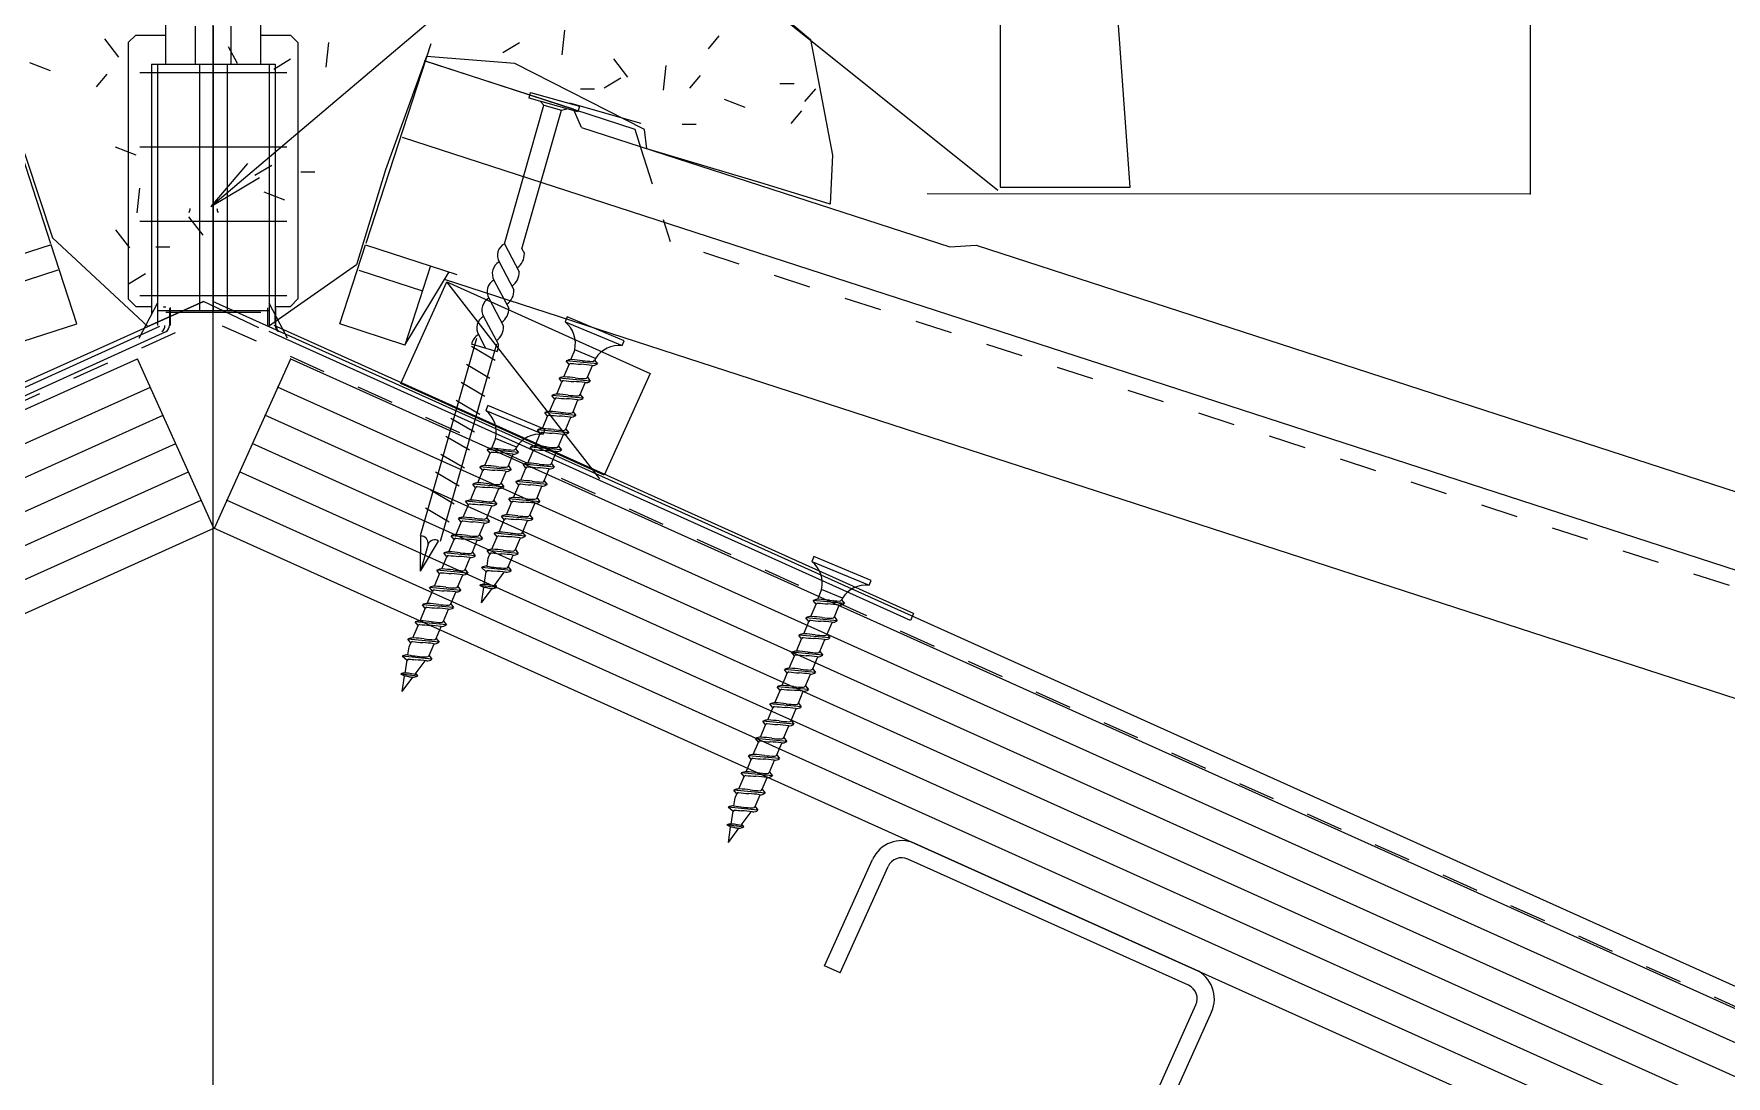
# Model space of a CAD drawing. Extents: x -1727 to 4652, y -2317 to 2357.
# Drawn here: x 700.4 to 928, y 457.9 to 598.1 of the extents above; entities that cross this region are included whole.
import ezdxf

# ---------------------------------------------------------------- set-up
doc = ezdxf.new("R2010")
doc.units = 0
doc.header["$LTSCALE"] = 5
for name, pattern in [('DASHDOT', [43, 40, -1, 1, -1]), ('DASHDOTX2', [63, 60, -1, 1, -1]), ('DASHED', [7, 6, -1]), ('DOT', [2, 1, -1])]:
    doc.linetypes.add(name, pattern=pattern)
for name, color, linetype in [('0-1', 7, 'CONTINUOUS'), ('0-2', 7, 'CONTINUOUS'), ('0-3', 7, 'CONTINUOUS'), ('0-4', 7, 'CONTINUOUS')]:
    doc.layers.add(name, color=color, linetype=linetype)

msp = doc.modelspace()

# ---------------------------------------------------------------- linework, layer by layer
at = {"layer": '0-1', "color": 6, "linetype": 'CONTINUOUS'}
for p, q in [((718.0649, 600.0946), (718.0649, 593.9758)), ((722.0507, 599.0946), (722.0507, 593.9758)), ((724.4649, 599.0946), (724.4649, 563.2081)), ((726.8791, 599.0946), (726.8791, 593.9758)), ((730.8649, 600.0946), (730.8649, 593.9758)), ((713.0649, 596.8946), (714.0649, 597.8946)), ((713.0649, 596.8946), (713.0649, 562.4081)), ((714.0649, 597.8946), (718.0649, 597.8946)), ((730.8649, 597.8946), (734.8649, 597.8946)), ((734.8649, 597.8946), (735.8649, 596.8946)), ((735.8649, 596.8946), (735.8649, 562.4081)), ((716.1853, 593.9758), (716.1853, 560.4888)), ((716.1853, 593.9758), (732.8165, 593.9758)), ((717.0009, 593.9758), (717.0009, 558.8422)), ((722.6423, 593.9758), (722.6423, 560.8422)), ((724.5009, 593.9758), (724.5009, 560.8422)), ((726.3595, 593.9758), (726.3595, 560.8422)), ((732.0009, 593.9758), (732.0009, 558.8422)), ((732.8165, 593.9758), (732.8165, 560.4888)), ((713.0649, 562.4081), (714.0649, 561.4081)), ((734.8649, 561.4081), (735.8649, 562.4081)), ((714.0649, 561.4081), (716.1493, 561.4081)), ((714.5409, 557.1251), (717.0009, 561.8424)), ((716.1853, 560.4888), (716.2108, 560.3274)), ((717.0009, 560.8422), (732.0009, 560.8422)), ((718.1009, 560.6422), (730.9009, 560.6422)), ((718.5931, 561.1702), (718.5931, 558.8424)), ((718.6844, 561.2518), (718.6844, 558.834)), ((731.8078, 561.2166), (731.8078, 558.8888)), ((734.4609, 557.1251), (732.0009, 561.8424)), ((732.0009, 561.2166), (732.0009, 559.3637)), ((732.7805, 561.4081), (734.8649, 561.4081)), ((732.8165, 560.4888), (732.7909, 560.3274)), ((732.8595, 561.1702), (732.8595, 558.8424)), ((631.6116, 519.8983), (717.3278, 558.7405)), ((632.0242, 518.9877), (718.1512, 558.016)), ((818.2457, 519.173), (732.035, 558.016)), ((818.6564, 520.0845), (732.6871, 558.8188)), ((818.6564, 520.0845), (818.2457, 519.173)), ((818.6564, 520.0845), (818.2457, 519.173))]:
    msp.add_line(p, q, dxfattribs=at)
at = {"layer": '0-1', "color": 7, "linetype": 'CONTINUOUS'}
for p, q in [((771.7275, 598.5736), (771.3661, 595.2332)), ((709.8701, 597.385), (711.7657, 594.9473)), ((726.5018, 596.3842), (727.7021, 594.1331)), ((739.993, 596.9035), (739.6315, 593.5632)), ((765.6785, 596.8588), (763.4214, 595.5048)), ((792.5062, 597.7836), (791.0615, 596.0684)), ((702.6247, 593.0973), (699.8261, 594.181)), ((734.8942, 594.64), (732.6371, 593.286)), ((778.3176, 594.6909), (780.2133, 592.2531)), ((710.2082, 592.6453), (708.7635, 590.9301)), ((779.3247, 592.0971), (777.0676, 590.7431)), ((785.3736, 593.8119), (785.0122, 590.4715)), ((789.9778, 592.4698), (788.5331, 590.7546)), ((775.7894, 590.6285), (773.8935, 590.6287)), ((802.604, 591.3482), (800.7081, 591.3484)), ((805.4704, 590.6708), (804.0257, 588.9556)), ((796.0404, 588.1602), (793.2418, 589.2438)), ((803.6239, 587.7081), (802.1793, 585.9929)), ((789.4355, 585.8668), (787.5397, 585.867)), ((714.1494, 581.7392), (711.3508, 582.8229)), ((732.354, 580.359), (730.0969, 579.005)), ((738.152, 579.4549), (736.2561, 579.4551)), ((714.6004, 577.3155), (714.239, 573.9751)), ((734.1427, 575.7076), (731.3441, 576.7912)), ((711.3597, 571.7248), (713.2554, 569.287)), ((721.1905, 573.4328), (723.0862, 570.9951)), ((718.6623, 569.3704), (716.7664, 569.3706)), ((715.3767, 565.7659), (713.1195, 564.4119)), ((776.4664, 538.2322), (755.9023, 564.7093)), ((102.9661, 282.9583), (723.1989, 562.0598)), ((723.1989, 562.0598), (715.6989, 558.6813)), ((730.6237, 558.5191), (723.1989, 562.0598)), ((1342.477, 283.9495), (724.4469, 562.0598))]:
    msp.add_line(p, q, dxfattribs=at)
at = {"layer": '0-1', "color": 6, "linetype": 'DASHDOTX2'}
for p, q in [((734.3786, 592.8422), (714.6232, 592.8422)), ((733.2786, 592.8422), (715.7232, 592.8422)), ((734.3786, 582.8422), (714.6232, 582.8422)), ((733.2786, 582.8422), (715.7232, 582.8422)), ((734.3786, 572.8422), (714.6232, 572.8422)), ((733.2786, 572.8422), (715.7232, 572.8422)), ((734.3786, 562.8422), (714.6232, 562.8422)), ((733.2786, 562.8422), (715.7232, 562.8422))]:
    msp.add_line(p, q, dxfattribs=at)
at = {"layer": '0-1', "color": 4, "linetype": 'CONTINUOUS'}
for p, q in [((766.9678, 589.4277), (767.1843, 590.1865)), ((767.1843, 590.1865), (773.7427, 588.3155)), ((763.6472, 569.835), (768.9683, 588.4864)), ((766.008, 569.1605), (771.3293, 587.8129)), ((773.5262, 587.5566), (766.9678, 589.4277)), ((768.9683, 588.4864), (768.4499, 589.0048)), ((768.9683, 588.4864), (771.3293, 587.8129)), ((771.3293, 587.8129), (772.044, 587.9795)), ((771.3293, 587.8129), (772.044, 587.9795)), ((773.7427, 588.3155), (773.5262, 587.5566)), ((763.6472, 569.835), (765.6399, 566.0753)), ((765.9575, 569.2272), (766.3356, 568.5139)), ((762.9493, 567.3887), (764.942, 563.6291)), ((762.9493, 567.3887), (764.942, 563.6291)), ((762.2514, 564.9425), (764.2442, 561.1829)), ((762.2514, 564.9425), (764.2442, 561.1829)), ((761.5536, 562.4963), (763.5463, 558.7366)), ((761.5536, 562.4963), (763.5463, 558.7366)), ((760.8557, 560.05), (762.8484, 556.2904)), ((760.8557, 560.05), (762.8484, 556.2904)), ((772.0761, 559.9876), (771.8049, 559.3385)), ((779.7731, 556.7726), (772.0761, 559.9876)), ((760.1578, 557.6038), (761.1279, 555.7735)), ((760.1578, 557.6038), (761.1279, 555.7735)), ((771.8049, 559.3385), (779.502, 556.1235)), ((759.9197, 557.0981), (752.3445, 530.5456)), ((762.6006, 556.3332), (755.0254, 529.7807)), ((759.2254, 556.0346), (762.4013, 554.1696)), ((762.7378, 555.3142), (759.2431, 556.3112)), ((773.1091, 555.577), (772.5479, 554.2334)), ((775.9097, 554.4072), (773.1091, 555.577)), ((779.502, 556.1235), (779.7731, 556.7726)), ((758.5366, 553.6204), (761.7125, 551.7553)), ((771.6664, 551.9217), (772.3573, 553.5756)), ((776.1696, 553.6855), (771.976, 554.0757)), ((772.3573, 553.5756), (771.976, 554.0757)), ((774.8199, 551.8671), (775.4858, 553.4614)), ((775.7882, 554.1855), (776.1696, 553.6855)), ((775.9097, 554.4072), (775.8069, 554.161)), ((757.8479, 551.2061), (761.0237, 549.341)), ((770.6981, 549.6033), (771.3889, 551.2572)), ((775.2012, 551.3671), (771.0076, 551.7573)), ((771.3889, 551.2572), (771.0076, 551.7573)), ((773.8515, 549.5487), (774.5174, 551.143)), ((774.8199, 551.8671), (775.2012, 551.3671)), ((757.1591, 548.7918), (760.335, 546.9269)), ((769.7297, 547.2849), (770.4206, 548.9389)), ((774.2328, 549.0487), (770.0392, 549.4389)), ((770.4206, 548.9389), (770.0392, 549.4389)), ((772.8831, 547.2303), (773.5491, 548.8247)), ((773.8515, 549.5487), (774.2328, 549.0487)), ((756.4703, 546.3775), (759.6462, 544.5126)), ((761.438, 548.0601), (761.1668, 547.4109)), ((761.1668, 547.4109), (768.8639, 544.1959)), ((769.135, 544.8451), (761.438, 548.0601)), ((768.7613, 544.9665), (769.4522, 546.6205)), ((773.2644, 546.7303), (769.0708, 547.1205)), ((769.4522, 546.6205), (769.0708, 547.1205)), ((771.9147, 544.9119), (772.5807, 546.5063)), ((772.8831, 547.2303), (773.2644, 546.7303)), ((755.7815, 543.9633), (758.9575, 542.0983)), ((767.793, 542.6481), (768.4838, 544.3021)), ((768.4838, 544.3021), (768.1025, 544.8021)), ((772.2961, 544.4119), (768.1025, 544.8021)), ((768.8639, 544.1959), (769.135, 544.8451)), ((770.9464, 542.5936), (771.6123, 544.1879)), ((771.9147, 544.9119), (772.2961, 544.4119)), ((765.5315, 541.7579), (761.3379, 542.1481)), ((761.7192, 541.6481), (761.3379, 542.1481)), ((762.471, 543.6494), (761.9098, 542.3058)), ((765.2716, 542.4796), (762.471, 543.6494)), ((765.1501, 542.2579), (765.5315, 541.7579)), ((765.2716, 542.4796), (765.1688, 542.2334)), ((766.8246, 540.3297), (767.5154, 541.9837)), ((771.3277, 542.0935), (767.1341, 542.4837)), ((767.5154, 541.9837), (767.1341, 542.4837)), ((769.978, 540.2752), (770.6439, 541.8695)), ((770.9464, 542.5936), (771.3277, 542.0935)), ((755.0928, 541.5491), (758.2687, 539.684)), ((764.5631, 539.4395), (760.3695, 539.8297)), ((760.7508, 539.3297), (760.3695, 539.8297)), ((761.0283, 539.9941), (761.7192, 541.6481)), ((764.1818, 539.9395), (764.8477, 541.5339)), ((764.1818, 539.9395), (764.5631, 539.4395)), ((765.8562, 538.0113), (766.5471, 539.6653)), ((766.5471, 539.6653), (766.1657, 540.1653)), ((770.3593, 539.7751), (766.1657, 540.1653)), ((769.0096, 537.9568), (769.6756, 539.5511)), ((769.978, 540.2752), (770.3593, 539.7751)), ((754.404, 539.1348), (757.5799, 537.2698)), ((763.5947, 537.1211), (759.4011, 537.5113)), ((759.7825, 537.0113), (759.4011, 537.5113)), ((760.06, 537.6757), (760.7508, 539.3297)), ((763.2134, 537.6211), (763.8793, 539.2155)), ((763.2134, 537.6211), (763.5947, 537.1211)), ((764.8878, 535.693), (765.5787, 537.3469)), ((765.5787, 537.3469), (765.1974, 537.847)), ((769.391, 537.4568), (765.1974, 537.847)), ((768.0413, 535.6384), (768.7072, 537.2327)), ((769.0096, 537.9568), (769.391, 537.4568)), ((753.7153, 536.7206), (756.8912, 534.8555)), ((762.6263, 534.8027), (758.4327, 535.1929)), ((758.8141, 534.6929), (758.4327, 535.1929)), ((759.0916, 535.3573), (759.7825, 537.0113)), ((762.245, 535.3028), (762.9109, 536.8971)), ((762.245, 535.3028), (762.6263, 534.8027)), ((763.9195, 533.3746), (764.6103, 535.0285)), ((768.4226, 535.1384), (764.229, 535.5286)), ((764.6103, 535.0285), (764.229, 535.5286)), ((767.0729, 533.32), (767.7388, 534.9143)), ((768.0413, 535.6384), (768.4226, 535.1384)), ((753.0265, 534.3063), (756.2024, 532.4412)), ((757.8457, 532.3745), (757.4644, 532.8745)), ((761.658, 532.4843), (757.4644, 532.8745)), ((758.1232, 533.0389), (758.8141, 534.6929)), ((761.2766, 532.9844), (761.9426, 534.5787)), ((761.2766, 532.9844), (761.658, 532.4843)), ((762.9511, 531.0562), (763.642, 532.7102)), ((763.642, 532.7102), (763.2606, 533.2102)), ((767.4542, 532.82), (763.2606, 533.2102)), ((766.1045, 531.0016), (766.7705, 532.596)), ((767.0729, 533.32), (767.4542, 532.82)), ((752.3551, 525.7776), (752.4312, 530.5206)), ((760.6896, 530.166), (756.496, 530.5562)), ((756.8773, 530.0561), (756.496, 530.5562)), ((757.1549, 530.7205), (757.8457, 532.3745)), ((760.3083, 530.666), (760.9742, 532.2603)), ((760.3083, 530.666), (760.6896, 530.166)), ((761.9827, 528.7378), (762.6736, 530.3918)), ((762.6736, 530.3918), (762.2923, 530.8918)), ((766.4859, 530.5016), (762.2923, 530.8918)), ((765.1361, 528.6832), (765.8021, 530.2776)), ((766.1045, 531.0016), (766.4859, 530.5016)), ((752.3551, 525.7776), (754.7922, 529.847)), ((753.3909, 529.408), (752.3551, 525.7776)), ((755.909, 527.7377), (755.5276, 528.2378)), ((759.7212, 527.8476), (755.5276, 528.2378)), ((756.1865, 528.4022), (756.8773, 530.0561)), ((759.3399, 528.3476), (760.0058, 529.9419)), ((759.3399, 528.3476), (759.7212, 527.8476)), ((761.7052, 528.0734), (761.3239, 528.5734)), ((765.5175, 528.1832), (761.3239, 528.5734)), ((761.4771, 527.5272), (761.7052, 528.0734)), ((765.1361, 528.6832), (765.5175, 528.1832)), ((754.9406, 525.4194), (754.5593, 525.9194)), ((758.7529, 525.5292), (754.5593, 525.9194)), ((755.2181, 526.0838), (755.909, 527.7377)), ((758.3715, 526.0292), (759.0375, 527.6235)), ((758.3715, 526.0292), (758.7529, 525.5292)), ((761.2017, 525.7211), (760.5589, 526.2871)), ((764.5491, 525.8648), (760.5589, 526.2871)), ((760.941, 524.0114), (761.2037, 525.726)), ((761.3133, 526.4533), (761.4771, 527.5272)), ((764.1678, 526.3649), (764.8337, 527.9592)), ((764.1678, 526.3649), (764.5491, 525.8648)), ((805.2799, 527.751), (805.0087, 527.1018)), ((805.0087, 527.1018), (812.7058, 523.8868)), ((812.9769, 524.536), (805.2799, 527.751)), ((757.7845, 523.2108), (753.5909, 523.601)), ((753.9722, 523.101), (753.5909, 523.601)), ((754.2497, 523.7654), (754.9406, 525.4194)), ((757.4032, 523.7108), (758.0691, 525.3052)), ((757.4032, 523.7108), (757.7845, 523.2108)), ((762.6006, 523.6068), (760.3674, 523.8851)), ((760.8801, 523.5778), (760.3674, 523.8851)), ((760.564, 521.5391), (760.8753, 523.5807)), ((760.564, 521.5391), (761.9911, 523.4558)), ((762.3054, 523.8779), (763.6384, 525.6683)), ((812.7058, 523.8868), (812.9769, 524.536)), ((753.0039, 520.7826), (752.6225, 521.2826)), ((756.8161, 520.8924), (752.6225, 521.2826)), ((753.2814, 521.447), (753.9722, 523.101)), ((756.4348, 521.3924), (757.1007, 522.9868)), ((756.4348, 521.3924), (756.8161, 520.8924)), ((804.8702, 519.685), (805.5611, 521.339)), ((809.3733, 521.4488), (805.1797, 521.839)), ((805.5611, 521.339), (805.1797, 521.839)), ((806.3129, 523.3403), (805.7517, 521.9967)), ((809.1135, 522.1705), (806.3129, 523.3403)), ((808.0236, 519.6304), (808.6896, 521.2248)), ((808.992, 521.9488), (809.3733, 521.4488)), ((809.1135, 522.1705), (809.0107, 521.9243)), ((752.0355, 518.4642), (751.6541, 518.9642)), ((755.8478, 518.574), (751.6541, 518.9642)), ((752.313, 519.1286), (753.0039, 520.7826)), ((755.4664, 519.0741), (756.1324, 520.6684)), ((755.4664, 519.0741), (755.8478, 518.574)), ((803.9018, 517.3666), (804.5927, 519.0206)), ((808.405, 519.1304), (804.2114, 519.5206)), ((804.5927, 519.0206), (804.2114, 519.5206)), ((807.0553, 517.312), (807.7212, 518.9064)), ((808.0236, 519.6304), (808.405, 519.1304)), ((751.0671, 516.1458), (750.6858, 516.6458)), ((754.8794, 516.2556), (750.6858, 516.6458)), ((751.3446, 516.8102), (752.0355, 518.4642)), ((754.498, 516.7557), (755.164, 518.35)), ((754.498, 516.7557), (754.8794, 516.2556)), ((802.9335, 515.0482), (803.6243, 516.7022)), ((807.4366, 516.812), (803.243, 517.2022)), ((803.6243, 516.7022), (803.243, 517.2022)), ((807.0553, 517.312), (807.4366, 516.812)), ((750.5636, 513.7935), (749.9208, 514.3596)), ((753.911, 513.9373), (749.9208, 514.3596)), ((750.6752, 514.5258), (750.839, 515.5996)), ((750.839, 515.5996), (751.0671, 516.1458)), ((753.5297, 514.4373), (754.1956, 516.0316)), ((753.5297, 514.4373), (753.911, 513.9373)), ((801.9651, 512.7298), (802.656, 514.3838)), ((806.4682, 514.4936), (802.2746, 514.8838)), ((802.656, 514.3838), (802.2746, 514.8838)), ((806.0869, 514.9937), (806.7528, 516.588)), ((806.0869, 514.9937), (806.4682, 514.4936)), ((750.3029, 512.0838), (750.5656, 513.7984)), ((751.6673, 511.9503), (753.0003, 513.7407)), ((801.6876, 512.0654), (801.3062, 512.5654)), ((805.4998, 512.1752), (801.3062, 512.5654)), ((805.1185, 512.6753), (805.7844, 514.2696)), ((805.1185, 512.6753), (805.4998, 512.1752)), ((751.9625, 511.6792), (749.7293, 511.9576)), ((750.242, 511.6502), (749.7293, 511.9576)), ((749.9259, 509.6115), (750.2372, 511.6531)), ((749.9259, 509.6115), (751.353, 511.5283)), ((804.5315, 509.8569), (800.3379, 510.2471)), ((800.7192, 509.747), (800.3379, 510.2471)), ((800.9967, 510.4114), (801.6876, 512.0654)), ((804.1501, 510.3569), (804.8161, 511.9512)), ((804.1501, 510.3569), (804.5315, 509.8569)), ((799.7508, 507.4286), (799.3695, 507.9287)), ((803.5631, 507.5385), (799.3695, 507.9287)), ((800.0284, 508.0931), (800.7192, 509.747)), ((803.1818, 508.0385), (803.8477, 509.6328)), ((803.1818, 508.0385), (803.5631, 507.5385)), ((798.7825, 505.1103), (798.4011, 505.6103)), ((802.5947, 505.2201), (798.4011, 505.6103)), ((799.06, 505.7747), (799.7508, 507.4286)), ((802.2134, 505.7201), (802.8793, 507.3144)), ((802.2134, 505.7201), (802.5947, 505.2201)), ((801.6264, 502.9017), (797.4328, 503.2919)), ((797.8141, 502.7919), (797.4328, 503.2919)), ((798.0916, 503.4563), (798.7825, 505.1103)), ((801.245, 503.4017), (801.911, 504.9961)), ((801.245, 503.4017), (801.6264, 502.9017)), ((796.8457, 500.4735), (796.4644, 500.9735)), ((800.658, 500.5833), (796.4644, 500.9735)), ((797.1232, 501.1379), (797.8141, 502.7919)), ((800.2767, 501.0833), (800.9426, 502.6777)), ((800.2767, 501.0833), (800.658, 500.5833)), ((795.8774, 498.1551), (795.496, 498.6551)), ((799.6896, 498.2649), (795.496, 498.6551)), ((796.1549, 498.8195), (796.8457, 500.4735)), ((799.3083, 498.765), (799.9742, 500.3593)), ((799.3083, 498.765), (799.6896, 498.2649)), ((794.909, 495.8367), (794.5277, 496.3367)), ((798.7213, 495.9465), (794.5277, 496.3367)), ((795.1865, 496.5011), (795.8774, 498.1551)), ((798.3399, 496.4466), (799.0059, 498.0409)), ((798.3399, 496.4466), (798.7213, 495.9465)), ((794.4054, 493.4844), (793.7627, 494.0505)), ((797.7529, 493.6282), (793.7627, 494.0505)), ((794.5171, 494.2167), (794.6809, 495.2905)), ((794.6809, 495.2905), (794.909, 495.8367)), ((797.3715, 494.1282), (798.0375, 495.7225)), ((797.3715, 494.1282), (797.7529, 493.6282)), ((795.8043, 491.3701), (793.5711, 491.6485)), ((794.0839, 491.3411), (793.5711, 491.6485)), ((794.1447, 491.7747), (794.4074, 493.4893)), ((795.5091, 491.6412), (796.8422, 493.4316)), ((793.7678, 489.3024), (794.0791, 491.344)), ((793.7678, 489.3024), (795.1949, 491.2192))]:
    msp.add_line(p, q, dxfattribs=at)
at = {"layer": '0-1', "color": 6, "linetype": 'DASHED'}
msp.add_line((717.8314, 561.3422), (718.1009, 561.3422), dxfattribs=at)
at = {"layer": '0-1', "color": 7, "linetype": 'DOT'}
for p in [(103.8861, 280.9108), (1341.2958, 281.7651)]:
    msp.add_line(p, (723.5402, 559.7519), dxfattribs=at)
at = {"layer": '0-1', "color": 7, "linetype": 'CONTINUOUS'}
for points in [[(699.3086, 631.9899), (684.7087, 631.3892), (677.242, 626.1625), (642.8312, 597.2954), (640.0875, 574.9229), (665.099, 582.9237), (666.195, 585.2369), (675.2075, 588.2411), (674.9731, 588.8803), (687.4705, 593.1775), (694.4618, 595.0439), (699.3188, 581.3292), (702.8822, 570.6391), (715.6989, 558.6813)], [(748.3365, 631.9899), (762.9364, 631.3892), (770.4031, 626.1625), (804.8139, 597.2954), (807.7835, 581.7597), (807.4529, 575.1471), (798.5737, 577.87), (782.828, 582.6056), (782.4729, 585.2101), (765.0697, 594.0893), (753.1958, 595.0367), (747.6666, 579.7642), (743.7597, 566.9782), (731.9462, 558.6813)]]:
    msp.add_lwpolyline(points, dxfattribs=at)
at = {"layer": '0-1', "color": 3, "linetype": 'CONTINUOUS'}
msp.add_lwpolyline([(783.2487, 552.3727), (777.0799, 538.6995), (749.7345, 551.0361), (755.9023, 564.7093), (783.2487, 552.3727)], close=True, dxfattribs=at)
at = {"layer": '0-1', "color": 7, "linetype": 'CONTINUOUS'}
for centre, start, end in [((720.1989, 574.5912), 331.631, 360), ((726.1989, 574.5912), 180, 208.369)]:
    msp.add_arc(centre, 1.2, start, end, dxfattribs=at)
at = {"layer": '0-1', "color": 4, "linetype": 'CONTINUOUS'}
for centre, radius, start, end in [((764.5094, 568.2663), 1.79, 118.7958, 209.3582), ((763.8116, 565.8201), 1.79, 118.7958, 209.3582), ((764.0385, 568.445), 2.2981, 305.4175, 361.7191), ((763.1137, 563.3739), 1.79, 118.7958, 209.3582), ((763.3428, 566.0064), 2.2981, 305.4175, 361.7191), ((762.4158, 560.9277), 1.79, 118.7958, 209.3582), ((762.6449, 563.5602), 2.2981, 305.4175, 361.7191), ((761.7179, 558.4814), 1.79, 118.7958, 209.3582), ((761.947, 561.114), 2.2981, 305.4175, 361.7191), ((761.02, 556.0352), 1.79, 118.7958, 171.2039), ((761.2491, 558.6677), 2.2981, 305.4175, 361.7191), ((769.4215, 556.4053), 3.7795, 347.3407, 410.9043), ((760.5512, 556.2215), 2.2981, 337.2647, 361.7191), ((779.0909, 552.3664), 3.7795, 83.756, 147.3195), ((772.7264, 552.4705), 1.7719, 91.0973, 115.0567), ((772.6082, 553.4765), 0.2698, 95.4896, 158.4463), ((775.2721, 574.8213), 21.2472, 262.7273, 266.4449), ((771.5392, 534.1188), 20.1563, 82.5358, 86.7202), ((772.814, 535.0089), 18.641, 81.939, 86.4919), ((775.888, 568.0976), 14.0999, 262.9511, 268.4152), ((775.5324, 554.4745), 1.0142, 264.0867, 308.9181), ((775.4909, 554.3366), 0.3335, 271.2222, 333.0646), ((771.758, 550.1522), 1.7719, 91.0973, 115.0567), ((771.6398, 551.1581), 0.2698, 95.4896, 158.4463), ((774.3037, 572.5029), 21.2472, 262.7273, 266.4449), ((770.5709, 531.8005), 20.1563, 82.5358, 86.7202), ((771.8456, 532.6905), 18.641, 81.939, 86.4919), ((774.9196, 565.7792), 14.0999, 262.9511, 268.4152), ((774.5641, 552.1562), 1.0142, 264.0867, 308.9181), ((774.5225, 552.0182), 0.3335, 271.2222, 333.0646), ((770.7896, 547.8338), 1.7719, 91.0973, 115.0567), ((770.6715, 548.8398), 0.2698, 95.4896, 158.4463), ((773.3354, 570.1846), 21.2472, 262.7273, 266.4449), ((769.6025, 529.4821), 20.1563, 82.5358, 86.7202), ((770.8772, 530.3721), 18.641, 81.939, 86.4919), ((773.9512, 563.4609), 14.0999, 262.9511, 268.4152), ((773.5957, 549.8378), 1.0142, 264.0867, 308.9181), ((773.5542, 549.6998), 0.3335, 271.2222, 333.0646), ((758.7834, 544.4777), 3.7795, 347.3407, 410.9043), ((769.8213, 545.5154), 1.7719, 91.0973, 115.0567), ((769.7031, 546.5214), 0.2698, 95.4896, 158.4463), ((772.367, 567.8662), 21.2472, 262.7273, 266.4449), ((768.6341, 527.1637), 20.1563, 82.5358, 86.7202), ((769.9089, 528.0537), 18.641, 81.939, 86.4919), ((772.9828, 561.1425), 14.0999, 262.9511, 268.4152), ((772.6273, 547.5194), 1.0142, 264.0867, 308.9181), ((772.5858, 547.3814), 0.3335, 271.2222, 333.0646), ((768.4528, 540.4389), 3.7795, 83.756, 147.3195), ((768.8529, 543.197), 1.7719, 91.0973, 115.0567), ((768.7347, 544.203), 0.2698, 95.4896, 158.4463), ((771.3986, 565.5478), 21.2472, 262.7273, 266.4449), ((767.6658, 524.8453), 20.1563, 82.5358, 86.7202), ((768.9405, 525.7354), 18.641, 81.939, 86.4919), ((772.0145, 558.8241), 14.0999, 262.9511, 268.4152), ((771.659, 545.201), 1.0142, 264.0867, 308.9181), ((771.6174, 545.063), 0.3335, 271.2222, 333.0646), ((762.0883, 540.543), 1.7719, 91.0973, 115.0567), ((761.9701, 541.549), 0.2698, 95.4896, 158.4463), ((764.634, 562.8938), 21.2472, 262.7273, 266.4449), ((760.9011, 522.1913), 20.1563, 82.5358, 86.7202), ((762.1759, 523.0813), 18.641, 81.939, 86.4919), ((765.2499, 556.1701), 14.0999, 262.9511, 268.4152), ((764.8943, 542.547), 1.0142, 264.0867, 308.9181), ((764.8528, 542.409), 0.3335, 271.2222, 333.0646), ((767.8845, 540.8786), 1.7719, 91.0973, 115.0567), ((767.7663, 541.8846), 0.2698, 95.4896, 158.4463), ((770.4303, 563.2294), 21.2472, 262.7273, 266.4449), ((766.6974, 522.5269), 20.1563, 82.5358, 86.7202), ((767.9721, 523.417), 18.641, 81.939, 86.4919), ((771.0461, 556.5057), 14.0999, 262.9511, 268.4152), ((770.6906, 542.8826), 1.0142, 264.0867, 308.9181), ((770.649, 542.7446), 0.3335, 271.2222, 333.0646), ((761.1199, 538.2246), 1.7719, 91.0973, 115.0567), ((761.0017, 539.2306), 0.2698, 95.4896, 158.4463), ((763.6656, 560.5754), 21.2472, 262.7273, 266.4449), ((759.9328, 519.8729), 20.1563, 82.5358, 86.7202), ((764.2815, 553.8517), 14.0999, 262.9511, 268.4152), ((763.926, 540.2286), 1.0142, 264.0867, 308.9181), ((763.8844, 540.0906), 0.3335, 271.2222, 333.0646), ((766.9161, 538.5602), 1.7719, 91.0973, 115.0567), ((766.798, 539.5662), 0.2698, 95.4896, 158.4463), ((769.4619, 560.911), 21.2472, 262.7273, 266.4449), ((765.729, 520.2085), 20.1563, 82.5358, 86.7202), ((767.0037, 521.0986), 18.641, 81.939, 86.4919), ((770.0777, 554.1873), 14.0999, 262.9511, 268.4152), ((769.7222, 540.5642), 1.0142, 264.0867, 308.9181), ((769.6807, 540.4262), 0.3335, 271.2222, 333.0646), ((760.1515, 535.9062), 1.7719, 91.0973, 115.0567), ((760.0334, 536.9122), 0.2698, 95.4896, 158.4463), ((762.6973, 558.257), 21.2472, 262.7273, 266.4449), ((758.9644, 517.5545), 20.1563, 82.5358, 86.7202), ((763.3131, 551.5333), 14.0999, 262.9511, 268.4152), ((761.2075, 520.7629), 18.641, 81.939, 86.4919), ((762.9576, 537.9102), 1.0142, 264.0867, 308.9181), ((762.916, 537.7722), 0.3335, 271.2222, 333.0646), ((765.9478, 536.2418), 1.7719, 91.0973, 115.0567), ((765.8296, 537.2478), 0.2698, 95.4896, 158.4463), ((768.4935, 558.5926), 21.2472, 262.7273, 266.4449), ((764.7607, 517.8901), 20.1563, 82.5358, 86.7202), ((766.0354, 518.7802), 18.641, 81.939, 86.4919), ((769.1094, 551.8689), 14.0999, 262.9511, 268.4152), ((768.7538, 538.2458), 1.0142, 264.0867, 308.9181), ((768.7123, 538.1079), 0.3335, 271.2222, 333.0646), ((759.1832, 533.5878), 1.7719, 91.0973, 115.0567), ((759.065, 534.5938), 0.2698, 95.4896, 158.4463), ((761.7289, 555.9386), 21.2472, 262.7273, 266.4449), ((757.996, 515.2361), 20.1563, 82.5358, 86.7202), ((762.3447, 549.2149), 14.0999, 262.9511, 268.4152), ((760.2391, 518.4446), 18.641, 81.939, 86.4919), ((761.9477, 535.4538), 0.3335, 271.2222, 333.0646), ((764.9794, 533.9235), 1.7719, 91.0973, 115.0567), ((764.8612, 534.9294), 0.2698, 95.4896, 158.4463), ((767.5251, 556.2742), 21.2472, 262.7273, 266.4449), ((763.7923, 515.5717), 20.1563, 82.5358, 86.7202), ((765.067, 516.4618), 18.641, 81.939, 86.4919), ((768.141, 549.5505), 14.0999, 262.9511, 268.4152), ((767.7855, 535.9275), 1.0142, 264.0867, 308.9181), ((767.7439, 535.7895), 0.3335, 271.2222, 333.0646), ((758.2148, 531.2694), 1.7719, 91.0973, 115.0567), ((757.0277, 512.9177), 20.1563, 82.5358, 86.7202), ((761.3764, 546.8965), 14.0999, 262.9511, 268.4152), ((759.2708, 516.1262), 18.641, 81.939, 86.4919), ((760.9793, 533.1355), 0.3335, 271.2222, 333.0646), ((761.9892, 535.5918), 1.0142, 264.0867, 308.9181), ((764.011, 531.6051), 1.7719, 91.0973, 115.0567), ((763.8929, 532.6111), 0.2698, 95.4896, 158.4463), ((766.5568, 553.9559), 21.2472, 262.7273, 266.4449), ((762.8239, 513.2534), 20.1563, 82.5358, 86.7202), ((764.0986, 514.1434), 18.641, 81.939, 86.4919), ((767.1726, 547.2322), 14.0999, 262.9511, 268.4152), ((766.8171, 533.6091), 1.0142, 264.0867, 308.9181), ((766.7756, 533.4711), 0.3335, 271.2222, 333.0646), ((752.4369, 529.5554), 0.9653, 351.2391, 450.3083), ((757.2464, 528.951), 1.7719, 91.0973, 115.0567), ((756.0593, 510.5993), 20.1563, 82.5358, 86.7202), ((758.0966, 532.2754), 0.2698, 95.4896, 158.4463), ((760.7605, 553.6202), 21.2472, 262.7273, 266.4449), ((760.408, 544.5781), 14.0999, 262.9511, 268.4152), ((758.3024, 513.8078), 18.641, 81.939, 86.4919), ((760.0109, 530.8171), 0.3335, 271.2222, 333.0646), ((761.0209, 533.2734), 1.0142, 264.0867, 308.9181), ((763.0427, 529.2867), 1.7719, 91.0973, 115.0567), ((762.9245, 530.2927), 0.2698, 95.4896, 158.4463), ((765.5884, 551.6375), 21.2472, 262.7273, 266.4449), ((761.8555, 510.935), 20.1563, 82.5358, 86.7202), ((763.1303, 511.825), 18.641, 81.939, 86.4919), ((766.2042, 544.9138), 14.0999, 262.9511, 268.4152), ((765.8487, 531.2907), 1.0142, 264.0867, 308.9181), ((765.8072, 531.1527), 0.3335, 271.2222, 333.0646), ((754.2789, 529.0298), 0.9653, 57.8457, 156.9149), ((756.278, 526.6327), 1.7719, 91.0973, 115.0567), ((755.0909, 508.281), 20.1563, 82.5358, 86.7202), ((757.1282, 529.957), 0.2698, 95.4896, 158.4463), ((759.7922, 551.3018), 21.2472, 262.7273, 266.4449), ((759.4396, 542.2597), 14.0999, 262.9511, 268.4152), ((757.334, 511.4894), 18.641, 81.939, 86.4919), ((759.0426, 528.4987), 0.3335, 271.2222, 333.0646), ((760.0525, 530.955), 1.0142, 264.0867, 308.9181), ((762.0743, 526.9683), 1.7719, 91.0973, 115.0567), ((761.9561, 527.9743), 0.2698, 95.4896, 158.4463), ((764.62, 549.3191), 21.2472, 262.7273, 266.4449), ((760.8872, 508.6166), 20.1563, 82.5358, 86.7202), ((762.1619, 509.5067), 18.641, 81.939, 86.4919), ((765.2359, 542.5954), 14.0999, 262.9511, 268.4152), ((764.8804, 528.9723), 1.0142, 264.0867, 308.9181), ((764.8388, 528.8343), 0.3335, 271.2222, 333.0646), ((755.3097, 524.3143), 1.7719, 91.0973, 115.0567), ((754.1226, 505.9626), 20.1563, 82.5358, 86.7202), ((756.1599, 527.6386), 0.2698, 95.4896, 158.4463), ((758.8238, 548.9835), 21.2472, 262.7273, 266.4449), ((758.4713, 539.9414), 14.0999, 262.9511, 268.4152), ((756.3656, 509.171), 18.641, 81.939, 86.4919), ((758.0742, 526.1803), 0.3335, 271.2222, 333.0646), ((759.0841, 528.6367), 1.0142, 264.0867, 308.9181), ((761.3057, 524.6926), 1.7607, 89.7105, 115.0949), ((761.4526, 525.622), 0.2698, 96.4981, 158.4463), ((763.4013, 537.0018), 10.7529, 258.8098, 265.3906), ((785.4274, 750.4108), 225.8005, 263.8972, 264.1299), ((761.1935, 507.1883), 18.641, 81.939, 86.4919), ((764.2675, 540.277), 14.0999, 262.9511, 268.4152), ((763.912, 526.6539), 1.0142, 264.0867, 308.9181), ((763.8704, 526.5159), 0.3335, 271.2222, 333.0646), ((802.6253, 524.1686), 3.7795, 347.3407, 410.9043), ((754.3413, 521.9959), 1.7719, 91.0973, 115.0567), ((753.1542, 503.6442), 20.1563, 82.5358, 86.7202), ((755.1915, 525.3203), 0.2698, 95.4896, 158.4463), ((757.8554, 546.6651), 21.2472, 262.7273, 266.4449), ((757.5029, 537.623), 14.0999, 262.9511, 268.4152), ((755.3973, 506.8526), 18.641, 81.939, 86.4919), ((757.1058, 523.8619), 0.3335, 271.2222, 333.0646), ((758.1157, 526.3183), 1.0142, 264.0867, 308.9181), ((760.9598, 522.5598), 1.4517, 90.7421, 114.0852), ((761.039, 522.2194), 1.3709, 74.7102, 96.8813), ((761.0022, 520.5463), 3.4656, 80.5893, 91.0121), ((762.4153, 528.441), 5.0032, 258.298, 265.1371), ((763.8379, 539.9402), 16.1352, 261.9159, 265.3631), ((761.922, 525.041), 1.5866, 272.497, 295.3197), ((844.9572, 545.7384), 85.2785, 194.8671, 195.0417), ((812.2947, 520.1298), 3.7795, 83.756, 147.3195), ((753.3729, 519.6775), 1.7719, 91.0973, 115.0567), ((752.1858, 501.3258), 20.1563, 82.5358, 86.7202), ((754.2231, 523.0019), 0.2698, 95.4896, 158.4463), ((756.887, 544.3467), 21.2472, 262.7273, 266.4449), ((756.5345, 535.3046), 14.0999, 262.9511, 268.4152), ((754.4289, 504.5342), 18.641, 81.939, 86.4919), ((756.1375, 521.5435), 0.3335, 271.2222, 333.0646), ((757.1474, 523.9999), 1.0142, 264.0867, 308.9181), ((805.9301, 520.2339), 1.7719, 91.0973, 115.0567), ((805.812, 521.2399), 0.2698, 95.4896, 158.4463), ((808.4759, 542.5847), 21.2472, 262.7273, 266.4449), ((804.743, 501.8822), 20.1563, 82.5358, 86.7202), ((806.0177, 502.7722), 18.641, 81.939, 86.4919), ((809.0917, 535.861), 14.0999, 262.9511, 268.4152), ((808.7362, 522.2379), 1.0142, 264.0867, 308.9181), ((808.6947, 522.0999), 0.3335, 271.2222, 333.0646), ((752.4046, 517.3591), 1.7719, 91.0973, 115.0567), ((751.2174, 499.0074), 20.1563, 82.5358, 86.7202), ((753.2548, 520.6835), 0.2698, 95.4896, 158.4463), ((755.9187, 542.0283), 21.2472, 262.7273, 266.4449), ((755.5661, 532.9862), 14.0999, 262.9511, 268.4152), ((753.4605, 502.2159), 18.641, 81.939, 86.4919), ((755.1691, 519.2251), 0.3335, 271.2222, 333.0646), ((756.179, 521.6815), 1.0142, 264.0867, 308.9181), ((804.9618, 517.9155), 1.7719, 91.0973, 115.0567), ((804.8436, 518.9215), 0.2698, 95.4896, 158.4463), ((807.5075, 540.2663), 21.2472, 262.7273, 266.4449), ((803.7746, 499.5638), 20.1563, 82.5358, 86.7202), ((805.0494, 500.4538), 18.641, 81.939, 86.4919), ((808.1234, 533.5426), 14.0999, 262.9511, 268.4152), ((807.7678, 519.9195), 1.0142, 264.0867, 308.9181), ((807.7263, 519.7815), 0.3335, 271.2222, 333.0646), ((751.4362, 515.0407), 1.7719, 91.0973, 115.0567), ((750.2491, 496.689), 20.1563, 82.5358, 86.7202), ((752.2864, 518.3651), 0.2698, 95.4896, 158.4463), ((754.9503, 539.7099), 21.2472, 262.7273, 266.4449), ((754.5978, 530.6678), 14.0999, 262.9511, 268.4152), ((752.4922, 499.8975), 18.641, 81.939, 86.4919), ((754.2007, 516.9067), 0.3335, 271.2222, 333.0646), ((755.2106, 519.3631), 1.0142, 264.0867, 308.9181), ((803.9934, 515.5971), 1.7719, 91.0973, 115.0567), ((803.8752, 516.6031), 0.2698, 95.4896, 158.4463), ((806.5391, 537.9479), 21.2472, 262.7273, 266.4449), ((802.8063, 497.2454), 20.1563, 82.5358, 86.7202), ((804.081, 498.1355), 18.641, 81.939, 86.4919), ((807.155, 531.2242), 14.0999, 262.9511, 268.4152), ((806.7995, 517.6011), 1.0142, 264.0867, 308.9181), ((806.7579, 517.4631), 0.3335, 271.2222, 333.0646), ((750.6676, 512.7651), 1.7607, 89.7105, 115.0949), ((752.7632, 525.0742), 10.7529, 258.8098, 265.3906), ((751.318, 516.0467), 0.2698, 95.4896, 158.4463), ((753.9819, 537.3915), 21.2472, 262.7273, 266.4449), ((753.6294, 528.3494), 14.0999, 262.9511, 268.4152), ((751.5238, 497.5791), 18.641, 81.939, 86.4919), ((753.2323, 514.5884), 0.3335, 271.2222, 333.0646), ((754.2423, 517.0447), 1.0142, 264.0867, 308.9181), ((803.025, 513.2787), 1.7719, 91.0973, 115.0567), ((802.9069, 514.2847), 0.2698, 95.4896, 158.4463), ((805.5708, 535.6295), 21.2472, 262.7273, 266.4449), ((801.8379, 494.927), 20.1563, 82.5358, 86.7202), ((803.1126, 495.8171), 18.641, 81.939, 86.4919), ((806.1866, 528.9058), 14.0999, 262.9511, 268.4152), ((805.8311, 515.2827), 1.0142, 264.0867, 308.9181), ((805.7896, 515.1447), 0.3335, 271.2222, 333.0646), ((750.3217, 510.6323), 1.4517, 90.7421, 114.0852), ((750.3641, 508.6187), 3.4656, 80.5893, 91.0121), ((750.8145, 513.6944), 0.2698, 96.4981, 158.4463), ((774.7893, 738.4833), 225.8005, 263.8972, 264.1299), ((750.5554, 495.2607), 18.641, 81.939, 86.4919), ((753.2739, 514.7263), 1.0142, 264.0867, 308.9181), ((802.0567, 510.9603), 1.7719, 91.0973, 115.0567), ((801.9385, 511.9663), 0.2698, 95.4896, 158.4463), ((804.6024, 533.3111), 21.2472, 262.7273, 266.4449), ((800.8695, 492.6086), 20.1563, 82.5358, 86.7202), ((802.1443, 493.4987), 18.641, 81.939, 86.4919), ((805.2182, 526.5874), 14.0999, 262.9511, 268.4152), ((804.8627, 512.9643), 1.0142, 264.0867, 308.9181), ((804.8212, 512.8264), 0.3335, 271.2222, 333.0646), ((750.4009, 510.2919), 1.3709, 74.7102, 96.8813), ((751.7772, 516.5134), 5.0032, 258.298, 265.1371), ((753.1998, 528.0126), 16.1352, 261.9159, 265.3631), ((751.2839, 513.1134), 1.5866, 272.497, 295.3197), ((834.3191, 533.8108), 85.2785, 194.8671, 195.0417), ((801.0883, 508.6419), 1.7719, 91.0973, 115.0567), ((800.9701, 509.6479), 0.2698, 95.4896, 158.4463), ((803.634, 530.9927), 21.2472, 262.7273, 266.4449), ((799.9012, 490.2902), 20.1563, 82.5358, 86.7202), ((804.2499, 524.269), 14.0999, 262.9511, 268.4152), ((803.8944, 510.6459), 1.0142, 264.0867, 308.9181), ((803.8528, 510.508), 0.3335, 271.2222, 333.0646), ((800.1199, 506.3236), 1.7719, 91.0973, 115.0567), ((800.0017, 507.3295), 0.2698, 95.4896, 158.4463), ((802.6657, 528.6743), 21.2472, 262.7273, 266.4449), ((798.9328, 487.9718), 20.1563, 82.5358, 86.7202), ((803.2815, 521.9506), 14.0999, 262.9511, 268.4152), ((801.1759, 491.1803), 18.641, 81.939, 86.4919), ((802.926, 508.3276), 1.0142, 264.0867, 308.9181), ((802.8844, 508.1896), 0.3335, 271.2222, 333.0646), ((799.1515, 504.0052), 1.7719, 91.0973, 115.0567), ((799.0334, 505.0112), 0.2698, 95.4896, 158.4463), ((801.6973, 526.356), 21.2472, 262.7273, 266.4449), ((797.9644, 485.6535), 20.1563, 82.5358, 86.7202), ((802.3131, 519.6323), 14.0999, 262.9511, 268.4152), ((800.2075, 488.8619), 18.641, 81.939, 86.4919), ((801.9161, 505.8712), 0.3335, 271.2222, 333.0646), ((798.1832, 501.6868), 1.7719, 91.0973, 115.0567), ((796.9961, 483.3351), 20.1563, 82.5358, 86.7202), ((801.3448, 517.3139), 14.0999, 262.9511, 268.4152), ((799.2391, 486.5435), 18.641, 81.939, 86.4919), ((800.9477, 503.5528), 0.3335, 271.2222, 333.0646), ((801.9576, 506.0092), 1.0142, 264.0867, 308.9181), ((797.2148, 499.3684), 1.7719, 91.0973, 115.0567), ((796.0277, 481.0167), 20.1563, 82.5358, 86.7202), ((798.065, 502.6928), 0.2698, 95.4896, 158.4463), ((800.7289, 524.0376), 21.2472, 262.7273, 266.4449), ((800.3764, 514.9955), 14.0999, 262.9511, 268.4152), ((798.2708, 484.2251), 18.641, 81.939, 86.4919), ((799.9793, 501.2344), 0.3335, 271.2222, 333.0646), ((800.9892, 503.6908), 1.0142, 264.0867, 308.9181), ((796.2464, 497.05), 1.7719, 91.0973, 115.0567), ((795.0593, 478.6983), 20.1563, 82.5358, 86.7202), ((797.0966, 500.3744), 0.2698, 95.4896, 158.4463), ((799.7605, 521.7192), 21.2472, 262.7273, 266.4449), ((799.408, 512.6771), 14.0999, 262.9511, 268.4152), ((797.3024, 481.9068), 18.641, 81.939, 86.4919), ((799.011, 498.916), 0.3335, 271.2222, 333.0646), ((800.0209, 501.3724), 1.0142, 264.0867, 308.9181), ((795.2781, 494.7316), 1.7719, 91.0973, 115.0567), ((794.0909, 476.3799), 20.1563, 82.5358, 86.7202), ((796.1283, 498.056), 0.2698, 95.4896, 158.4463), ((798.7922, 519.4008), 21.2472, 262.7273, 266.4449), ((798.4396, 510.3587), 14.0999, 262.9511, 268.4152), ((796.334, 479.5884), 18.641, 81.939, 86.4919), ((798.0426, 496.5976), 0.3335, 271.2222, 333.0646), ((799.0525, 499.054), 1.0142, 264.0867, 308.9181), ((794.5094, 492.456), 1.7607, 89.7105, 115.0949), ((796.6051, 504.7651), 10.7529, 258.8098, 265.3906), ((795.1599, 495.7376), 0.2698, 95.4896, 158.4463), ((797.8238, 517.0824), 21.2472, 262.7273, 266.4449), ((797.4713, 508.0403), 14.0999, 262.9511, 268.4152), ((795.3657, 477.27), 18.641, 81.939, 86.4919), ((797.0742, 494.2793), 0.3335, 271.2222, 333.0646), ((798.0841, 496.7356), 1.0142, 264.0867, 308.9181), ((794.1635, 490.3232), 1.4517, 90.7421, 114.0852), ((794.206, 488.3096), 3.4656, 80.5893, 91.0121), ((794.6564, 493.3853), 0.2698, 96.4981, 158.4463), ((818.6312, 718.1742), 225.8005, 263.8972, 264.1299), ((797.0417, 507.7035), 16.1352, 261.9159, 265.3631), ((794.3973, 474.9516), 18.641, 81.939, 86.4919), ((878.1609, 513.5017), 85.2785, 194.8671, 195.0417), ((797.1158, 494.4172), 1.0142, 264.0867, 308.9181), ((794.2428, 489.9828), 1.3709, 74.7102, 96.8813), ((795.619, 496.2043), 5.0032, 258.298, 265.1371), ((795.1258, 492.8043), 1.5866, 272.497, 295.3197)]:
    msp.add_arc(centre, radius, start, end, dxfattribs=at)
at = {"layer": '0-1', "color": 6, "linetype": 'DASHED'}
msp.add_arc((717.8314, 561.3922), 0.05, 206.8972, 270, dxfattribs=at)
at = {"layer": '0-1', "color": 6, "linetype": 'CONTINUOUS'}
for centre, radius, start, end in [((736.4754, 559.8276), 3.7182, 172.2745, 210.0571), ((717.0009, 558.8424), 1, 304.9144, 360), ((717.5931, 558.8424), 1, 304.9144, 360), ((733.8595, 558.8424), 1, 180, 235.0856)]:
    msp.add_arc(centre, radius, start, end, dxfattribs=at)
at = {"layer": '0-2', "color": 2, "linetype": 'CONTINUOUS'}
for p, q in [((735.0707, 653.183), (829.9987, 577.037)), ((847.8107, 577.426), (844.5517, 623.056)), ((830.3107, 600.504), (830.3107, 577.426)), ((693.996, 596.4488), (702.6271, 569.8602)), ((753.7502, 596.7138), (745.0262, 569.8544)), ((752.8472, 594.4691), (781.1943, 585.2618)), ((772.9502, 587.9231), (752.9894, 594.401)), ((772.4048, 588.8027), (781.9993, 586.0388)), ((774.0025, 585.4789), (772.9502, 587.9231)), ((774.0025, 585.4789), (823.5499, 569.399)), ((781.1943, 585.2618), (782.0151, 582.645)), ((749.8852, 584.1822), (1055.2232, 485.0081)), ((830.3107, 577.426), (847.8107, 577.426)), ((702.6808, 569.695), (690.4146, 565.7132)), ((706.1366, 559.0491), (702.6808, 569.695)), ((741.5148, 559.0439), (744.9725, 569.6893)), ((744.9725, 569.6893), (757.238, 565.7054)), ((823.5499, 569.399), (827.1024, 569.6363)), ((827.1024, 569.6363), (1053.2871, 496.1716)), ((753.7058, 566.8527), (750.2481, 556.2073)), ((703.582, 566.2864), (695.034, 563.5116)), ((744.0707, 566.2808), (752.6183, 563.5045)), ((750.2481, 556.2073), (756.2147, 566.0377)), ((1073.4404, 461.8529), (755.589, 565.0068)), ((697.4029, 556.2139), (706.1366, 559.0491)), ((750.2481, 556.2073), (741.5148, 559.0439))]:
    msp.add_line(p, q, dxfattribs=at)
at = {"layer": '0-2', "color": 2, "linetype": 'DOT'}
for p in [(782.0151, 582.645), (1080.5614, 474.4256)]:
    msp.add_line(p, (785.9445, 570.1175), dxfattribs=at)
at = {"layer": '0-3', "color": 7, "linetype": 'CONTINUOUS'}
for p in [(901.5928, 682.4516), (820.5115, 576.5745)]:
    msp.add_line(p, (901.5832, 576.5671), dxfattribs=at)
for points in [[(724.192, 574.842), (894.648, 719.2561), (924.648, 719.2561)], [(729.1064, 580.6438), (724.192, 574.842), (730.7224, 578.7364)]]:
    msp.add_lwpolyline(points, dxfattribs=at)
at = {"layer": '0-3', "color": 7}
msp.add_point((901.5832, 576.5671), dxfattribs=at)
at = {"layer": '0-4', "color": 4, "linetype": 'DASHDOT'}
msp.add_line((724.5022, 233.0339), (724.5022, 879.3248), dxfattribs=at)
at = {"layer": '0-4', "color": 3, "linetype": 'CONTINUOUS'}
for p, q in [((67.2673, 263.1753), (714.3317, 554.3536)), ((724.5911, 531.5557), (714.3317, 554.3536)), ((724.6788, 531.5557), (734.9382, 554.3536)), ((1423.2603, 244.5699), (734.8505, 554.3536)), ((68.9771, 259.3756), (716.0416, 550.5539)), ((1421.5505, 240.7702), (733.1406, 550.5539)), ((70.687, 255.5759), (717.7515, 546.7543)), ((724.5025, 487.2141), (724.5025, 546.4296)), ((1419.8406, 236.9705), (731.4307, 546.7543)), ((72.3968, 251.7762), (719.4614, 542.9547)), ((1418.1308, 233.1709), (729.7208, 542.9547)), ((74.1067, 247.9766), (721.1713, 539.155)), ((1416.4209, 229.3712), (728.0109, 539.155)), ((75.8165, 244.1769), (722.8812, 535.3554)), ((1414.7111, 225.5715), (726.301, 535.3554)), ((77.5264, 240.3772), (724.5911, 531.5557)), ((1413.0012, 221.7719), (724.5911, 531.5557))]:
    msp.add_line(p, q, dxfattribs=at)
at = {"layer": '0-4', "color": 4, "linetype": 'CONTINUOUS'}
for p, q in [((855.6532, 470.0845), (817.8996, 487.0735)), ((856.5971, 472.1818), (818.8436, 489.1708)), ((806.7149, 472.6971), (813.1576, 487.0142)), ((808.8123, 471.7533), (815.255, 486.0705)), ((808.8123, 471.7533), (806.7149, 472.6971)), ((819.1489, 384.0903), (856.6563, 467.44)), ((858.7536, 466.4959), (821.2462, 383.1464))]:
    msp.add_line(p, q, dxfattribs=at)
for centre, radius, start, end in [((817.0789, 485.2496), 4.3, 65.7721, 155.7721), ((817.0789, 485.2496), 2, 65.7721, 155.7721), ((854.8323, 468.2606), 4.3, 335.7721, 425.7721), ((854.8323, 468.2606), 2, 335.7721, 425.7721)]:
    msp.add_arc(centre, radius, start, end, dxfattribs=at)

doc.saveas('drawing.dxf')
